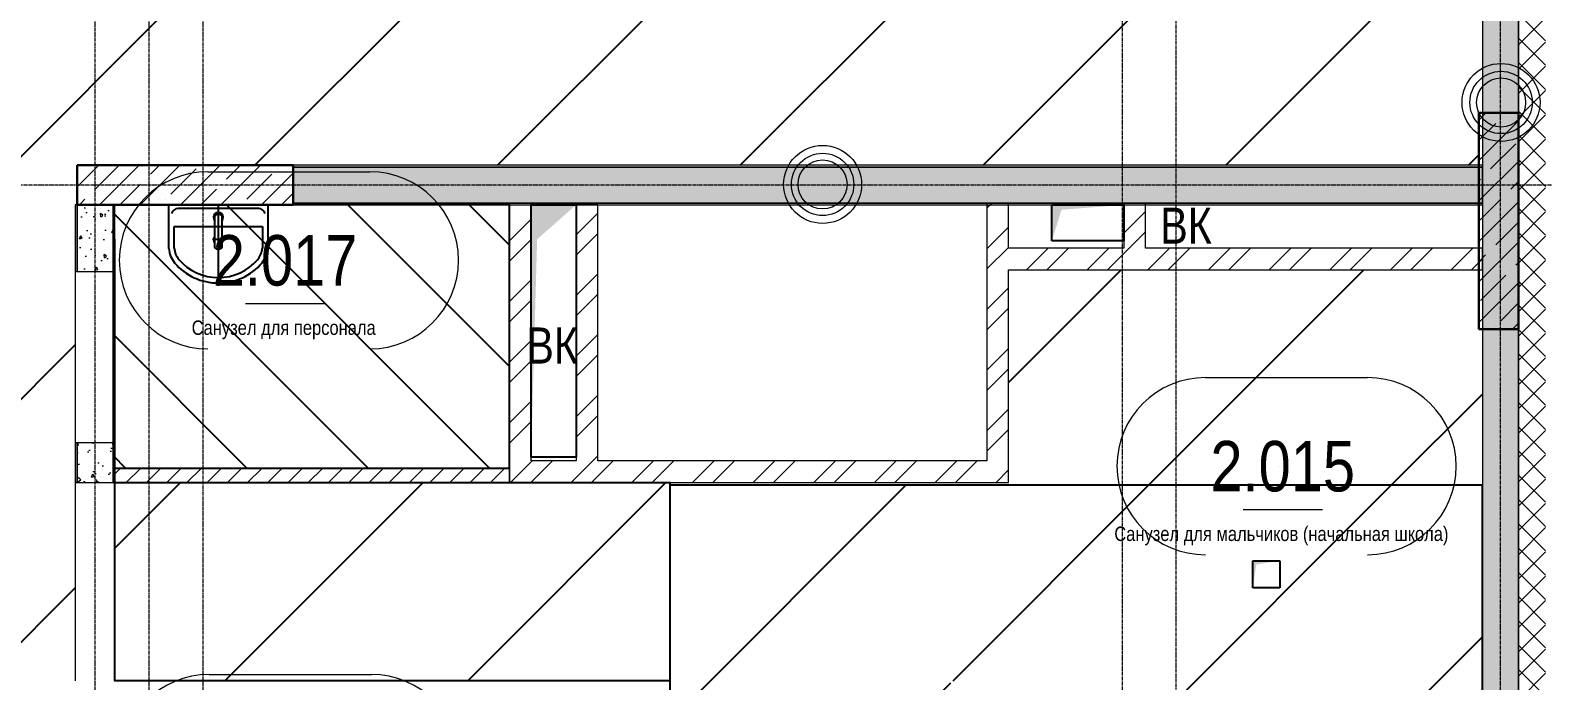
# Model space of a CAD drawing. Header units: millimetres. Extents: x 538266 to 1167394, y 114608 to 637157.
# Drawn here: x 841178 to 849573, y 180863 to 184472 of the extents above; entities that cross this region are included whole.
import ezdxf
from ezdxf.enums import TextEntityAlignment as Align

# ---------------------------------------------------------------- set-up
doc = ezdxf.new("R2010")
doc.units = ezdxf.units.MM
doc.linetypes.add('CENTER2', pattern=[28.575, 19.05, -3.175, 3.175, -3.175])
doc.linetypes.add('HIDDEN2', pattern=[4.7625, 3.175, -1.5875])
doc.layers.get('Defpoints').update_dxf_attribs({"color": 140})
for name, color, linetype, lineweight in [('АР_Area', 5, 'Continuous', 5), ('АР_Колонны', 70, 'Continuous', 30), ('АР_Стены ЖБ', 7, 'Continuous', 35), ('АР_Стены кирпич', 32, 'Continuous', 20), ('АР_Стены ПЕНОблок', 52, 'Continuous', 20), ('АР_Тонкая', 254, 'Continuous', 5), ('АР_Утеплитель', 31, 'Continuous', 0), ('АР_Штриховка', 8, 'Continuous', 0), ('ВК_Шахты', 5, 'Continuous', 9)]:
    doc.layers.add(name, color=color, linetype=linetype, lineweight=lineweight)
doc.layers.add('АР_Делит', color=120, linetype='Continuous', lineweight=0, plot=False)
doc.layers.add('РД_Проем', color=230, linetype='Continuous', lineweight=0, plot=False)
doc.layers.add('РД_Оси_100', color=7, linetype='Continuous', lineweight=0, true_color=0x525252)
doc.layers.add('РД_проем_инж перемыч_подсчет', color=50, linetype='Continuous', plot=False)
doc.layers.add('ФВ-5', color=7, linetype='Continuous')
doc.styles.add('style1', font='ARIALN.TTF')

# ---------------------------------------------------------------- blocks, each defined once
blk = doc.blocks.new('MOK-МаркаПом_овал_ареал')
for p, q in [((-5.36, 6.14), (5.89, 6.14)), ((-2.75, -3), (2.75, -3))]:
    blk.add_line(p, q)
for centre, radius, start, end in [((-5.36, 0), 6.14, 90, 270), ((5.89, 0), 6.14, 270, 90), ((-7.41, 0), 7.16, 0, 0.001)]:
    blk.add_arc(centre, radius, start, end)
at = {"color": 0, "style": 'style1'}
blk.add_attdef('АР-ПОМЕЩЕНИЕ:НОМЕР', text='', height=3, dxfattribs=at).set_placement((0.26, 0), align=Align.MIDDLE)
at = {"layer": 'Defpoints', "color": 2, "style": 'style1'}
blk.add_attdef('АР-ПОМЕЩЕНИЕ:НАИМЕНОВАНИЕ', text='', height=1, dxfattribs=at).set_placement((-0.09, -4.81), align=Align.MIDDLE)
blk = doc.blocks.new('2_этаж')
at = {"layer": 'АР_Штриховка', "linetype": 'Continuous', "lineweight": 0, "true_color": 0x000000}
h = blk.add_hatch(dxfattribs=at)
h.set_pattern_fill('AR-CONC', color=18, angle=-360, style=0)
h.set_pattern_definition([(50, (602274.53, 6e-11), (182.18467, -15.93909), [19.05, -209.55]), (355, (602274.53, 6e-11), (-35.24342, 191.05685), [15.24, -167.64058]), (100.45144, (602289.71, -1.33), (146.94125, 175.11775), [16.19001, -178.09024]), (46.1842, (602274.53, 50.8), (271.07904, -42.04233), [28.575, -314.325]), (96.63556, (602297.12, 47.3), (237.40413, 247.42612), [24.28502, -267.1356]), (351.18415, (602274.53, 50.8), (237.40413, 247.42612), [22.85997, -251.45973]), (21, (602299.93, 38.1), (151.61439, -102.2652), [19.05, -209.55]), (326, (602299.93, 38.1), (61.80203, 184.18797), [15.24, -167.64]), (71.451445, (602312.56, 29.58), (213.41642, 81.92277), [16.19001, -178.08994]), (37.5, (602274.53, 6e-11), (3.088603, 84.555039), [0, -165.608, 0, -170.18, 0, -168.275]), (7.5, (602274.53, 6e-11), (66.819663, 100.180575), [0, -97.028, 0, -161.798, 0, -64.135]), (327.5, (602217.89, 6e-11), (135.590595, -5.728744), [0, -63.5, 0, -198.12, 0, -262.89]), (317.5, (602192.49, 6e-11), (148.12918, 25.42649), [0, -82.55, 0, -131.572, 0, -186.69])])
h.paths.add_polyline_path([(693073.6, 190988.3), (692873.6, 191188.3), (692873.6, 156113.2), (693073.6, 156113.2)], flags=0)
h = blk.add_hatch(dxfattribs=at)
h.set_pattern_fill('ANSI37', color=18, scale=30, angle=-360, style=0)
h.set_pattern_definition([(45, (602274.53, 6e-11), (-67.35192, 67.35192), []), (135, (602274.53, 6e-11), (-67.35192, -67.35192), [])])
h.paths.add_polyline_path([(693223.6, 190838.3), (693073.6, 190988.3), (693073.6, 156113.2), (693223.6, 156113.2)], flags=0)
h = blk.add_hatch(dxfattribs=at)
h.set_pattern_fill('AR-CONC', color=18, angle=45, style=0)
h.set_pattern_definition([(95, (602274.53, 0), (140.09465, 117.55338), [19.05, -209.55]), (40, (602274.53, 0), (-160.01845, 110.17673), [15.24, -167.64058]), (145.45144, (602286.2, 9.8), (-19.9238, 227.7301), [16.19001, -178.09024]), (91.1842, (602238.6, 35.92), (221.41024, 161.95341), [28.575, -314.325]), (141.63556, (602257.06, 49.42), (-7.08662, 342.82676), [24.28502, -267.1356]), (36.18415, (602238.6, 35.92), (-7.0866, 342.82676), [22.85997, -251.45973]), (66, (602265.55, 44.9), (179.51998, 34.89515), [19.05, -209.55]), (11, (602265.55, 44.9), (-86.53993, 173.9412), [15.24, -167.64]), (116.451445, (602280.51, 47.81), (92.98005, 208.83634), [16.19001, -178.08994]), (82.5, (602274.53, 0), (-57.60547, 61.973414), [0, -165.608, 0, -170.18, 0, -168.275]), (52.5, (602274.53, 0), (-23.589727, 118.087), [0, -97.028, 0, -161.798, 0, -64.135]), (12.5, (602234.48, -40.05), (99.927863, 91.826196), [0, -63.5, 0, -198.12, 0, -262.89]), (2.5, (602216.52, -58.01), (86.763904, 122.72239), [0, -82.55, 0, -131.572, 0, -186.69])])
h.paths.add_polyline_path([(692873.6, 183513.2), (692873.6, 183713.2), (686273.6, 183713.2), (686273.6, 183513.2)], flags=0)
h = blk.add_hatch(dxfattribs=at)
h.set_pattern_fill('AR-CONC', color=18, angle=-315, style=0)
h.set_pattern_definition([(95, (602274.53, 0), (140.09465, 117.55338), [19.05, -209.55]), (40, (602274.53, 0), (-160.01845, 110.17673), [15.24, -167.64058]), (145.45144, (602286.2, 9.8), (-19.9238, 227.7301), [16.19001, -178.09024]), (91.1842, (602238.6, 35.92), (221.41024, 161.95341), [28.575, -314.325]), (141.63556, (602257.06, 49.42), (-7.08662, 342.82676), [24.28502, -267.1356]), (36.18415, (602238.6, 35.92), (-7.0866, 342.82676), [22.85997, -251.45973]), (66, (602265.55, 44.9), (179.51998, 34.89515), [19.05, -209.55]), (11, (602265.55, 44.9), (-86.53993, 173.9412), [15.24, -167.64]), (116.45144, (602280.51, 47.81), (92.98005, 208.83634), [16.19001, -178.08994]), (82.5, (602274.53, 0), (-57.60547, 61.973414), [0, -165.608, 0, -170.18, 0, -168.275]), (52.5, (602274.53, 0), (-23.589727, 118.087), [0, -97.028, 0, -161.798, 0, -64.135]), (12.5, (602234.48, -40.05), (99.927863, 91.826196), [0, -63.5, 0, -198.12, 0, -262.89]), (2.5, (602216.52, -58.01), (86.763904, 122.72239), [0, -82.55, 0, -131.572, 0, -186.69])])
h.paths.add_polyline_path([(685273.6, 183503.2), (685073.6, 183503.2), (685073.6, 183133.2), (685273.6, 183133.2)], flags=0)
h.paths.add_polyline_path([(685273.6, 182183.2), (685073.6, 182183.2), (685073.6, 181963.2), (685273.6, 181963.2)], flags=0)
h.paths.add_polyline_path([(685273.6, 180863.2), (685073.6, 180863.2), (685073.6, 180863.2), (685273.6, 180863.2)], flags=0)
h = blk.add_hatch(dxfattribs=at)
h.set_pattern_fill('ANSI32', color=18, scale=25, angle=-360, style=0)
h.set_pattern_definition([(45, (602274.53, 9e-11), (-168.3798, 168.3798), []), (45, (602386.78, 9e-11), (-168.3798, 168.3798), [])])
h.paths.add_polyline_path([(687593.6, 183513.2), (687473.6, 183513.2), (687473.6, 181963.2), (687593.6, 182083.2)], flags=0)
h = blk.add_hatch(dxfattribs=at)
h.set_pattern_fill('ANSI32', color=18, scale=25, angle=-360, style=0)
h.set_pattern_definition([(45, (602274.53, 3e-11), (-168.3798, 168.3798), []), (45, (602386.78, 3e-11), (-168.3798, 168.3798), [])])
h.paths.add_polyline_path([(687963.6, 183503.2), (687843.6, 183503.2), (687843.6, 182083.2), (687883.6, 182053.2), (687963.6, 182083.2)], flags=0)
h = blk.add_hatch(dxfattribs=at)
h.set_pattern_fill('ANSI32', color=18, scale=25, style=0)
h.set_pattern_definition([(45, (602274.53, 6e-11), (-168.3798, 168.3798), []), (45, (602386.78, 9e-11), (-168.3798, 168.3798), [])])
h.paths.add_polyline_path([(690123.6, 182083.2), (690203.6, 182053.2), (690243.6, 182083.2), (690243.6, 183143.2), (690213.6, 183223.2), (690123.6, 183263.2)], flags=0)
h.paths.add_polyline_path([(690123.6, 183263.2), (690213.6, 183223.2), (690243.6, 183263.2), (690243.6, 183513.2), (690123.6, 183513.2)], flags=0)
h = blk.add_hatch(dxfattribs=at)
h.set_pattern_fill('ANSI32', color=18, scale=25, style=0)
h.set_pattern_definition([(45, (602274.53, -3e-11), (-168.3798, 168.3798), []), (45, (602386.78, 0), (-168.3798, 168.3798), [])])
h.paths.add_polyline_path([(690883.7, 183263.2), (690963.7, 183233.2), (691003.7, 183263.2), (691003.7, 183513.3), (690883.7, 183513.3)], flags=0)
h = blk.add_hatch(dxfattribs=at)
h.set_pattern_fill('ANSI32', color=18, scale=25, angle=360, style=0)
h.set_pattern_definition([(45, (602274.53, 0), (-168.3798, 168.3798), []), (45, (602386.78, 0), (-168.3798, 168.3798), [])])
h.paths.add_polyline_path([(692873.6, 183143.2), (692873.6, 183263.2), (691003.7, 183263.2), (690963.7, 183233.2), (691003.7, 183143.2)], flags=0)
h.paths.add_polyline_path([(691003.7, 183143.2), (690963.7, 183233.2), (690883.7, 183263.2), (690243.6, 183263.2), (690213.6, 183223.2), (690243.6, 183143.2)], flags=0)
h = blk.add_hatch(dxfattribs=at)
h.set_pattern_fill('ANSI32', color=18, scale=25, style=0)
h.set_pattern_definition([(45, (602274.53, 4e-10), (-168.3798, 168.3798), []), (45, (602386.78, 4e-10), (-168.3798, 168.3798), [])])
h.paths.add_polyline_path([(687593.6, 182083.2), (687473.6, 181963.2), (687843.6, 181963.2), (687883.6, 182053.2), (687843.6, 182083.2)], flags=0)
h.paths.add_polyline_path([(687963.6, 182083.2), (687883.6, 182053.2), (687843.6, 181963.2), (690243.6, 181963.2), (690203.6, 182053.2), (690123.6, 182083.2)], flags=0)
h.paths.add_polyline_path([(690243.6, 182083.2), (690203.6, 182053.2), (690243.6, 181963.2)], flags=0)
at = {"layer": 'АР_Штриховка', "linetype": 'Continuous', "lineweight": 0, "ltscale": 0.5, "true_color": 0x000000}
h = blk.add_hatch(dxfattribs=at)
h.set_pattern_fill('ANSI31', color=18, scale=25, angle=360, style=0)
h.set_pattern_definition([(45, (602274.53, 0), (-56.1266, 56.1266), [])])
h.paths.add_polyline_path([(687473.6, 181963.2), (687473.6, 182043.2), (685273.6, 182043.2), (685273.6, 181963.2)], flags=0)
at = {"color": 18, "true_color": 0x000000}
for p, q in [((686132.8, 183503.2), (685582.8, 183503.2)), ((685582.8, 183261.5), (685582.8, 183503.2)), ((685582.8, 183503.2), (686132.8, 183503.2)), ((686132.8, 183503.2), (685582.8, 183503.2)), ((685582.8, 183261.5), (685582.8, 183503.2)), ((685582.8, 183503.2), (686132.8, 183503.2)), ((686132.8, 183503.2), (686132.8, 183261.5)), ((686132.8, 183503.2), (686132.8, 183261.5)), ((686082.4, 183483.2), (685633.1, 183483.2)), ((686082.4, 183483.2), (685633.1, 183483.2)), ((685612.8, 183263.1), (685612.8, 183383.2)), ((685612.8, 183383.2), (686102.8, 183383.2)), ((685612.8, 183263.1), (685612.8, 183383.2)), ((685612.8, 183383.2), (686102.8, 183383.2)), ((686102.8, 183383.2), (686102.8, 183263.1)), ((686102.8, 183383.2), (686102.8, 183263.1))]:
    blk.add_line(p, q, dxfattribs=at)
at = {"color": 18, "linetype": 'Continuous', "true_color": 0x000000}
for p, q in [((687593.6, 182103.2), (687593.6, 183503.2)), ((687593.6, 183503.2), (687843.6, 183503.2)), ((687593.6, 182103.2), (687593.6, 183503.2)), ((687593.6, 183503.2), (687843.6, 183503.2)), ((687843.6, 183503.2), (687843.6, 182103.2)), ((687843.6, 183503.2), (687843.6, 182103.2)), ((690483.7, 183303.2), (690483.7, 183503.2)), ((690483.7, 183503.2), (690883.7, 183503.2)), ((690483.7, 183303.2), (690483.7, 183503.2)), ((690483.7, 183503.2), (690883.7, 183503.2)), ((690883.7, 183503.2), (690883.7, 183303.2)), ((690883.7, 183503.2), (690883.7, 183303.2)), ((690883.7, 183303.2), (690483.7, 183303.2)), ((690883.7, 183303.2), (690483.7, 183303.2)), ((687843.6, 182103.2), (687593.6, 182103.2)), ((687843.6, 182103.2), (687593.6, 182103.2)), ((691598.6, 181379.1), (691598.6, 181529.1)), ((691598.6, 181529.1), (691748.6, 181529.1)), ((691598.6, 181379.1), (691598.6, 181529.1)), ((691598.6, 181529.1), (691748.6, 181529.1)), ((691748.6, 181529.1), (691748.6, 181379.1)), ((691748.6, 181529.1), (691748.6, 181379.1)), ((691748.6, 181379.1), (691598.6, 181379.1)), ((691748.6, 181379.1), (691598.6, 181379.1))]:
    blk.add_line(p, q, dxfattribs=at)
at = {"color": 18, "true_color": 0x000000}
for centre, radius, start, end in [((685636.1, 183443.7), 39.7, 94.35212, 163.11896), ((685636.1, 183443.7), 39.7, 94.35212, 163.11896), ((685857.8, 183433.2), 27, 317.79455, 222.20545), ((685857.8, 183433.2), 27, 317.79455, 222.20545), ((686079.4, 183443.7), 39.7, 16.88104, 85.64788), ((686079.4, 183443.7), 39.7, 16.88104, 85.64788), ((685735.7, 183276.5), 153.6, 185.62187, 218.26685), ((685735.7, 183276.5), 153.6, 185.62187, 218.26685), ((685735.7, 183276.5), 123.6, 185.62187, 218.26685), ((685735.7, 183276.5), 123.6, 185.62187, 218.26685), ((685857.8, 183310.2), 27, 137.79455, 222.20545), ((685857.8, 183310.2), 27, 137.79455, 222.20545), ((685857.8, 183310.2), 27, 317.79455, 42.20545), ((685857.8, 183310.2), 27, 317.79455, 42.20545), ((685979.9, 183276.5), 123.6, 321.73315, 354.37813), ((685979.9, 183276.5), 123.6, 321.73315, 354.37813), ((685979.9, 183276.5), 153.6, 321.73315, 354.37813), ((685979.9, 183276.5), 153.6, 321.73315, 354.37813), ((685857.8, 183389.4), 319.7, 220.59972, 319.40028), ((685857.8, 183389.4), 319.7, 220.59972, 319.40028), ((685857.8, 183389.4), 289.7, 220.72412, 319.27588), ((685857.8, 183389.4), 289.7, 220.72412, 319.27588)]:
    blk.add_arc(centre, radius, start, end, dxfattribs=at)
blk.add_open_spline([(685837.8, 183270.9), (685837.8, 183270.1), (685837.8, 183269.3), (685838.2, 183267.7), (685838.5, 183266.8), (685839.2, 183265.2), (685839.6, 183264.5), (685841, 183262.6), (685842, 183261.5), (685844.3, 183259.7), (685845.6, 183258.9), (685848.3, 183257.6), (685849.7, 183257.1), (685852.6, 183256.4), (685854, 183256.2), (685856.2, 183256), (685856.9, 183255.9), (685858.4, 183255.9), (685859.1, 183256), (685860.5, 183256.1), (685861.2, 183256.2), (685863.7, 183256.5), (685865.5, 183257), (685868.8, 183258.3), (685870.4, 183259.2), (685873.1, 183261.1), (685874.1, 183262.1), (685875.9, 183264.3), (685876.5, 183265.5), (685877.4, 183267.8), (685877.6, 183268.9), (685877.7, 183270.1), (685877.7, 183270.2), (685877.8, 183270.5), (685877.8, 183270.5), (685877.8, 183270.7), (685877.8, 183270.8), (685877.8, 183270.9), (685877.8, 183270.9), (685877.8, 183270.9), (685877.8, 183271), (685877.8, 183271), (685877.8, 183271), (685877.8, 183271.1), (685877.8, 183271.1), (685877.8, 183271.3), (685877.8, 183271.4), (685877.8, 183271.6), (685877.8, 183271.8), (685877.8, 183272.3), (685877.8, 183272.7), (685877.8, 183273.7), (685877.8, 183274.4), (685877.8, 183276.6), (685877.8, 183278), (685877.8, 183282.4), (685877.8, 183285.4), (685877.8, 183294.5), (685877.8, 183300.9), (685877.8, 183320.6), (685877.8, 183334.7), (685877.8, 183353), (685877.8, 183356.2), (685877.8, 183365.9), (685877.8, 183372.6), (685877.8, 183393.1), (685877.8, 183407.4), (685877.8, 183425.5), (685877.8, 183428.5), (685877.8, 183431.8), (685877.8, 183432), (685877.8, 183432.3), (685877.8, 183432.5), (685877.8, 183432.7), (685877.8, 183432.8), (685877.8, 183433), (685877.8, 183433.1), (685877.8, 183433.1), (685877.8, 183433.2), (685877.8, 183433.2), (685877.8, 183433.2), (685877.8, 183433.3), (685877.8, 183433.3), (685877.8, 183433.3), (685877.8, 183433.3), (685877.8, 183433.3), (685877.8, 183433.3), (685877.8, 183433.4), (685877.8, 183433.4), (685877.8, 183433.5), (685877.8, 183433.6), (685877.8, 183433.8), (685877.8, 183433.9), (685877.7, 183434.3), (685877.7, 183434.6), (685877.6, 183435.5), (685877.6, 183436), (685877.3, 183437.7), (685877, 183438.9), (685876.2, 183441.2), (685875.6, 183442.3), (685874.3, 183444.5), (685873.6, 183445.5), (685871.9, 183447.5), (685871, 183448.3), (685868.9, 183449.9), (685867.9, 183450.6), (685865.6, 183451.7), (685864.5, 183452.1), (685862.2, 183452.8), (685861, 183453), (685859.3, 183453.2), (685858.7, 183453.2), (685857.7, 183453.3), (685857.3, 183453.2), (685856.6, 183453.2), (685856.2, 183453.2), (685855.1, 183453.1), (685854.3, 183453), (685852.1, 183452.5), (685850.6, 183452), (685847.7, 183450.6), (685846.3, 183449.7), (685843.8, 183447.7), (685842.7, 183446.5), (685840.7, 183443.9), (685839.9, 183442.5), (685838.7, 183439.6), (685838.3, 183438.1), (685838, 183436.4), (685838, 183436.1), (685837.9, 183435.4), (685837.8, 183434.9), (685837.8, 183434.4), (685837.8, 183434.3), (685837.8, 183433.9), (685837.8, 183433.7), (685837.8, 183433.4), (685837.8, 183433.3), (685837.8, 183433.3), (685837.8, 183433.3), (685837.8, 183433.2), (685837.8, 183433.2), (685837.8, 183433.2), (685837.8, 183433.2), (685837.8, 183433.1), (685837.8, 183433.1), (685837.8, 183432.9), (685837.8, 183432.9), (685837.8, 183432.6), (685837.8, 183432.4), (685837.8, 183431.9), (685837.8, 183431.6), (685837.8, 183430.6), (685837.8, 183429.9), (685837.8, 183427.9), (685837.8, 183426.5), (685837.8, 183422.5), (685837.8, 183419.9), (685837.8, 183412), (685837.8, 183406.8), (685837.8, 183391.6), (685837.8, 183381.8), (685837.8, 183353.3), (685837.8, 183335.7), (685837.8, 183301.7), (685837.8, 183285.5), (685837.8, 183270.9)], degree=3, knots=[0, 0, 0, 0, 0.153365, 0.153365, 0.30673, 0.30673, 0.460095, 0.460095, 0.703256, 0.703256, 0.946417, 0.946417, 1.189578, 1.189578, 1.432739, 1.432739, 1.565545, 1.565545, 1.691125, 1.691125, 1.816705, 1.816705, 2.111192, 2.111192, 2.405679, 2.405679, 2.645118, 2.645118, 2.884557, 2.884557, 3.077844, 3.077844, 3.107789, 3.107789, 3.118001, 3.118001, 3.138423, 3.138423, 3.141442, 3.141442, 3.141976, 3.141976, 3.142511, 3.142511, 3.143579, 3.143579, 3.145716, 3.145716, 3.14999, 3.14999, 3.158538, 3.158538, 3.175635, 3.175635, 3.209827, 3.209827, 3.278213, 3.278213, 3.414983, 3.414983, 3.688524, 3.688524, 3.745517, 3.745517, 3.859502, 3.859502, 4.087472, 4.087472, 4.133346, 4.133346, 4.136438, 4.136438, 4.138418, 4.138418, 4.140015, 4.140015, 4.140937, 4.140937, 4.141313, 4.141313, 4.141684, 4.141684, 4.142394, 4.142394, 4.143815, 4.143815, 4.146658, 4.146658, 4.152342, 4.152342, 4.163711, 4.163711, 4.186448, 4.186448, 4.231923, 4.231923, 4.322872, 4.322872, 4.504772, 4.504772, 4.686671, 4.686671, 4.86857, 4.86857, 5.05047, 5.05047, 5.232369, 5.232369, 5.414268, 5.414268, 5.596168, 5.596168, 5.695139, 5.695139, 5.756437, 5.756437, 5.817734, 5.817734, 5.940329, 5.940329, 6.172478, 6.172478, 6.404627, 6.404627, 6.636776, 6.636776, 6.868925, 6.868925, 7.101074, 7.101074, 7.139346, 7.139346, 7.215891, 7.215891, 7.233819, 7.233819, 7.269676, 7.269676, 7.283061, 7.283061, 7.283218, 7.283218, 7.283375, 7.283375, 7.28369, 7.28369, 7.28432, 7.28432, 7.285579, 7.285579, 7.288098, 7.288098, 7.293136, 7.293136, 7.303211, 7.303211, 7.323361, 7.323361, 7.363661, 7.363661, 7.444261, 7.444261, 7.605462, 7.605462, 7.927863, 7.927863, 8.283185, 8.283185, 8.283185, 8.283185], dxfattribs=at)
blk.add_open_spline([(685837.8, 183270.9), (685837.8, 183270.1), (685837.8, 183269.3), (685838.2, 183267.7), (685838.5, 183266.8), (685839.2, 183265.2), (685839.6, 183264.5), (685841, 183262.6), (685842, 183261.5), (685844.3, 183259.7), (685845.6, 183258.9), (685848.3, 183257.6), (685849.7, 183257.1), (685852.6, 183256.4), (685854, 183256.2), (685856.2, 183256), (685856.9, 183255.9), (685858.4, 183255.9), (685859.1, 183256), (685860.5, 183256.1), (685861.2, 183256.2), (685863.7, 183256.5), (685865.5, 183257), (685868.8, 183258.3), (685870.4, 183259.2), (685873.1, 183261.1), (685874.1, 183262.1), (685875.9, 183264.3), (685876.5, 183265.5), (685877.4, 183267.8), (685877.6, 183268.9), (685877.7, 183270.1), (685877.7, 183270.2), (685877.8, 183270.5), (685877.8, 183270.5), (685877.8, 183270.7), (685877.8, 183270.8), (685877.8, 183270.9), (685877.8, 183270.9), (685877.8, 183270.9), (685877.8, 183271), (685877.8, 183271), (685877.8, 183271), (685877.8, 183271.1), (685877.8, 183271.1), (685877.8, 183271.3), (685877.8, 183271.4), (685877.8, 183271.6), (685877.8, 183271.8), (685877.8, 183272.3), (685877.8, 183272.7), (685877.8, 183273.7), (685877.8, 183274.4), (685877.8, 183276.6), (685877.8, 183278), (685877.8, 183282.4), (685877.8, 183285.4), (685877.8, 183294.5), (685877.8, 183300.9), (685877.8, 183320.6), (685877.8, 183334.7), (685877.8, 183353), (685877.8, 183356.2), (685877.8, 183365.9), (685877.8, 183372.6), (685877.8, 183393.1), (685877.8, 183407.4), (685877.8, 183425.5), (685877.8, 183428.5), (685877.8, 183431.8), (685877.8, 183432), (685877.8, 183432.3), (685877.8, 183432.5), (685877.8, 183432.7), (685877.8, 183432.8), (685877.8, 183433), (685877.8, 183433.1), (685877.8, 183433.1), (685877.8, 183433.2), (685877.8, 183433.2), (685877.8, 183433.2), (685877.8, 183433.3), (685877.8, 183433.3), (685877.8, 183433.3), (685877.8, 183433.3), (685877.8, 183433.3), (685877.8, 183433.3), (685877.8, 183433.4), (685877.8, 183433.4), (685877.8, 183433.5), (685877.8, 183433.6), (685877.8, 183433.8), (685877.8, 183433.9), (685877.7, 183434.3), (685877.7, 183434.6), (685877.6, 183435.5), (685877.6, 183436), (685877.3, 183437.7), (685877, 183438.9), (685876.2, 183441.2), (685875.6, 183442.3), (685874.3, 183444.5), (685873.6, 183445.5), (685871.9, 183447.5), (685871, 183448.3), (685868.9, 183449.9), (685867.9, 183450.6), (685865.6, 183451.7), (685864.5, 183452.1), (685862.2, 183452.8), (685861, 183453), (685859.3, 183453.2), (685858.7, 183453.2), (685857.7, 183453.3), (685857.3, 183453.2), (685856.6, 183453.2), (685856.2, 183453.2), (685855.1, 183453.1), (685854.3, 183453), (685852.1, 183452.5), (685850.6, 183452), (685847.7, 183450.6), (685846.3, 183449.7), (685843.8, 183447.7), (685842.7, 183446.5), (685840.7, 183443.9), (685839.9, 183442.5), (685838.7, 183439.6), (685838.3, 183438.1), (685838, 183436.4), (685838, 183436.1), (685837.9, 183435.4), (685837.8, 183434.9), (685837.8, 183434.4), (685837.8, 183434.3), (685837.8, 183433.9), (685837.8, 183433.7), (685837.8, 183433.4), (685837.8, 183433.3), (685837.8, 183433.3), (685837.8, 183433.3), (685837.8, 183433.2), (685837.8, 183433.2), (685837.8, 183433.2), (685837.8, 183433.2), (685837.8, 183433.1), (685837.8, 183433.1), (685837.8, 183432.9), (685837.8, 183432.9), (685837.8, 183432.6), (685837.8, 183432.4), (685837.8, 183431.9), (685837.8, 183431.6), (685837.8, 183430.6), (685837.8, 183429.9), (685837.8, 183427.9), (685837.8, 183426.5), (685837.8, 183422.5), (685837.8, 183419.9), (685837.8, 183412), (685837.8, 183406.8), (685837.8, 183391.6), (685837.8, 183381.8), (685837.8, 183353.3), (685837.8, 183335.7), (685837.8, 183301.7), (685837.8, 183285.5), (685837.8, 183270.9)], degree=3, knots=[0, 0, 0, 0, 0.153365, 0.153365, 0.30673, 0.30673, 0.460095, 0.460095, 0.703256, 0.703256, 0.946417, 0.946417, 1.189578, 1.189578, 1.432739, 1.432739, 1.565545, 1.565545, 1.691125, 1.691125, 1.816705, 1.816705, 2.111192, 2.111192, 2.405679, 2.405679, 2.645118, 2.645118, 2.884557, 2.884557, 3.077844, 3.077844, 3.107789, 3.107789, 3.118001, 3.118001, 3.138423, 3.138423, 3.141442, 3.141442, 3.141976, 3.141976, 3.142511, 3.142511, 3.143579, 3.143579, 3.145716, 3.145716, 3.14999, 3.14999, 3.158538, 3.158538, 3.175635, 3.175635, 3.209827, 3.209827, 3.278213, 3.278213, 3.414983, 3.414983, 3.688524, 3.688524, 3.745517, 3.745517, 3.859502, 3.859502, 4.087472, 4.087472, 4.133346, 4.133346, 4.136438, 4.136438, 4.138418, 4.138418, 4.140015, 4.140015, 4.140937, 4.140937, 4.141313, 4.141313, 4.141684, 4.141684, 4.142394, 4.142394, 4.143815, 4.143815, 4.146658, 4.146658, 4.152342, 4.152342, 4.163711, 4.163711, 4.186448, 4.186448, 4.231923, 4.231923, 4.322872, 4.322872, 4.504772, 4.504772, 4.686671, 4.686671, 4.86857, 4.86857, 5.05047, 5.05047, 5.232369, 5.232369, 5.414268, 5.414268, 5.596168, 5.596168, 5.695139, 5.695139, 5.756437, 5.756437, 5.817734, 5.817734, 5.940329, 5.940329, 6.172478, 6.172478, 6.404627, 6.404627, 6.636776, 6.636776, 6.868925, 6.868925, 7.101074, 7.101074, 7.139346, 7.139346, 7.215891, 7.215891, 7.233819, 7.233819, 7.269676, 7.269676, 7.283061, 7.283061, 7.283218, 7.283218, 7.283375, 7.283375, 7.28369, 7.28369, 7.28432, 7.28432, 7.285579, 7.285579, 7.288098, 7.288098, 7.293136, 7.293136, 7.303211, 7.303211, 7.323361, 7.323361, 7.363661, 7.363661, 7.444261, 7.444261, 7.605462, 7.605462, 7.927863, 7.927863, 8.283185, 8.283185, 8.283185, 8.283185], dxfattribs=at)
at = {"color": 18, "linetype": 'Continuous', "true_color": 0x000000}
for points in [[(687593.6, 182103.2), (687593.6, 183503.2), (687627.2, 183312), (687843.6, 183503.2)], [(687593.6, 182103.2), (687593.6, 183503.2), (687627.2, 183312), (687843.6, 183503.2)], [(690483.7, 183303.2), (690483.7, 183503.2), (690537.6, 183475.9), (690883.7, 183503.2)], [(690483.7, 183303.2), (690483.7, 183503.2), (690537.6, 183475.9), (690883.7, 183503.2)], [(691598.6, 181379.1), (691598.6, 181529.1), (691618.8, 181508.6), (691748.6, 181529.1)], [(691598.6, 181379.1), (691598.6, 181529.1), (691618.8, 181508.6), (691748.6, 181529.1)]]:
    blk.add_solid(points, dxfattribs=at)
at = {"layer": 'Defpoints', "color": 18, "true_color": 0x000000}
for p, q in [((685857.8, 183503.2), (685857.8, 183053.2)), ((685857.8, 183503.2), (685857.8, 183053.2)), ((685890.2, 183310.2), (685825.4, 183310.2)), ((685890.2, 183310.2), (685825.4, 183310.2))]:
    blk.add_line(p, q, dxfattribs=at)
at = {"layer": 'АР_Делит', "color": 18, "true_color": 0x000000}
for centre, radius in [((692977, 184071.3), 216.3), ((692977, 184071.3), 173), ((692977, 184071.3), 136.2), ((689211.6, 183616.6), 216.3), ((689211.6, 183616.6), 173), ((689211.6, 183616.6), 136.2)]:
    blk.add_circle(centre, radius, dxfattribs=at)
at = {"layer": 'АР_Колонны', "color": 18, "linetype": 'HIDDEN2', "lineweight": 25, "true_color": 0x000000}
for p, q in [((692853.6, 184013.2), (693073.6, 184013.2)), ((692853.6, 182813.2), (692853.6, 184013.2)), ((693073.6, 184013.2), (693073.6, 182813.2)), ((685073.6, 183723.2), (686273.6, 183723.2)), ((685073.6, 183503.2), (685073.6, 183723.2)), ((686273.6, 183723.2), (686273.6, 183503.2)), ((686273.6, 183503.2), (685073.6, 183503.2)), ((693073.6, 182813.2), (692853.6, 182813.2))]:
    blk.add_line(p, q, dxfattribs=at)
at = {"layer": 'АР_Колонны', "color": 18, "linetype": 'Continuous', "lineweight": 15, "true_color": 0x000000}
for p, q in [((692853.6, 184013.2), (692853.6, 182813.2)), ((693073.6, 184013.2), (692853.6, 184013.2)), ((693073.6, 184013.2), (692853.6, 184013.2)), ((692853.6, 184013.2), (692853.6, 182813.2)), ((693073.6, 182813.2), (693073.6, 184013.2)), ((693073.6, 182813.2), (693073.6, 184013.2)), ((685073.6, 183723.2), (685073.6, 183503.2)), ((686273.6, 183723.2), (685073.6, 183723.2)), ((686273.6, 183723.2), (685073.6, 183723.2)), ((685073.6, 183723.2), (685073.6, 183503.2)), ((686273.6, 183503.2), (686273.6, 183723.2)), ((686273.6, 183503.2), (686273.6, 183723.2)), ((685073.6, 183503.2), (686273.6, 183503.2)), ((685073.6, 183503.2), (686273.6, 183503.2)), ((692853.6, 182813.2), (693073.6, 182813.2)), ((692853.6, 182813.2), (693073.6, 182813.2))]:
    blk.add_line(p, q, dxfattribs=at)
at = {"layer": 'АР_Стены ЖБ', "color": 18, "linetype": 'Continuous', "lineweight": 30, "true_color": 0x000000}
for p, q in [((693073.6, 184013.2), (692853.6, 184013.2)), ((692853.6, 184013.2), (692853.6, 182813.2)), ((693073.6, 182813.2), (693073.6, 184013.2)), ((686273.6, 183723.2), (685073.6, 183723.2)), ((685073.6, 183723.2), (685073.6, 183503.2)), ((686273.6, 183503.2), (686273.6, 183723.2)), ((685073.6, 183503.2), (686273.6, 183503.2)), ((692853.6, 182813.2), (693073.6, 182813.2))]:
    blk.add_line(p, q, dxfattribs=at)
at = {"layer": 'АР_Стены кирпич', "color": 18, "linetype": 'Continuous', "lineweight": 20, "true_color": 0x000000}
for p, q in [((687593.6, 183513.2), (687473.6, 183513.2)), ((687473.6, 183513.2), (687473.6, 181963.2)), ((687593.6, 182083.2), (687593.6, 183513.2)), ((687963.6, 183503.2), (687843.6, 183503.2)), ((687843.6, 183503.2), (687843.6, 182083.2)), ((687963.6, 182083.2), (687963.6, 183503.2)), ((690243.6, 183513.2), (690123.6, 183513.2)), ((690123.6, 183513.2), (690123.6, 183263.2)), ((690243.6, 183263.2), (690243.6, 183513.2)), ((691003.7, 183513.3), (690883.7, 183513.3)), ((690883.7, 183513.3), (690883.7, 183263.2)), ((691003.7, 183263.2), (691003.7, 183513.3)), ((690123.6, 183263.2), (690123.6, 182083.2)), ((690883.7, 183263.2), (690243.6, 183263.2)), ((692873.6, 183263.2), (691003.7, 183263.2)), ((692873.6, 183143.2), (692873.6, 183263.2)), ((690243.6, 183143.2), (691003.7, 183143.2)), ((690243.6, 182083.2), (690243.6, 183143.2)), ((691003.7, 183143.2), (692873.6, 183143.2)), ((687843.6, 182083.2), (687593.6, 182083.2)), ((690123.6, 182083.2), (687963.6, 182083.2)), ((690243.6, 181963.2), (690243.6, 182083.2)), ((690243.6, 182083.2), (690243.6, 182083.2)), ((687473.6, 181963.2), (687843.6, 181963.2)), ((687843.6, 181963.2), (690243.6, 181963.2)), ((690243.6, 181963.2), (690243.6, 181963.2))]:
    blk.add_line(p, q, dxfattribs=at)
at = {"layer": 'АР_Стены ПЕНОблок', "color": 18, "linetype": 'Continuous', "lineweight": 20, "true_color": 0x000000}
for p, q in [((692873.6, 191188.3), (692873.6, 156113.2)), ((693073.6, 156113.2), (693073.6, 190988.3)), ((692873.6, 183713.2), (686273.6, 183713.2)), ((686273.6, 183713.2), (686273.6, 183513.2)), ((692873.6, 183513.2), (692873.6, 183713.2)), ((685273.6, 183503.2), (685073.6, 183503.2)), ((685073.6, 183503.2), (685073.6, 183133.2)), ((685273.6, 183133.2), (685273.6, 183503.2)), ((686273.6, 183513.2), (692873.6, 183513.2)), ((685073.6, 183133.2), (685273.6, 183133.2)), ((685273.6, 182183.2), (685073.6, 182183.2)), ((685073.6, 182183.2), (685073.6, 181963.2)), ((685273.6, 181963.2), (685273.6, 182183.2)), ((687473.6, 182043.2), (685273.6, 182043.2)), ((685273.6, 182043.2), (685273.6, 181963.2)), ((687473.6, 181963.2), (687473.6, 182043.2)), ((685073.6, 181963.2), (685273.6, 181963.2)), ((685273.6, 181963.2), (687473.6, 181963.2))]:
    blk.add_line(p, q, dxfattribs=at)
at = {"layer": 'АР_Тонкая', "color": 18, "linetype": 'Continuous', "lineweight": 0, "true_color": 0x000000}
for p, q in [((692873.6, 183723.2), (686273.6, 183723.2)), ((686273.6, 183723.2), (686273.6, 183713.2)), ((686273.6, 183713.2), (692873.6, 183713.2)), ((692873.6, 183713.2), (692873.6, 183723.2)), ((685073.6, 183503.2), (685063.6, 183503.2)), ((685063.6, 183503.2), (685063.6, 183133.2)), ((685073.6, 183133.2), (685073.6, 183503.2)), ((685283.6, 183503.2), (685273.6, 183503.2)), ((685273.6, 183503.2), (685273.6, 183133.2)), ((685283.6, 183133.2), (685283.6, 183503.2)), ((692873.6, 183513.2), (686273.6, 183513.2)), ((686273.6, 183513.2), (686273.6, 183503.2)), ((686273.6, 183503.2), (692873.6, 183503.2)), ((692873.6, 183503.2), (692873.6, 183513.2)), ((685063.6, 183133.2), (685073.6, 183133.2)), ((685273.6, 183133.2), (685283.6, 183133.2)), ((685073.6, 182183.2), (685063.6, 182183.2)), ((685063.6, 182183.2), (685063.6, 181963.2)), ((685073.6, 181963.2), (685073.6, 182183.2)), ((685283.6, 182183.2), (685273.6, 182183.2)), ((685273.6, 182183.2), (685273.6, 181963.2)), ((685283.6, 181963.2), (685283.6, 182183.2)), ((685063.6, 181963.2), (685073.6, 181963.2)), ((685273.6, 181963.2), (685283.6, 181963.2))]:
    blk.add_line(p, q, dxfattribs=at)
at = {"layer": 'АР_Утеплитель', "color": 18, "linetype": 'Continuous', "lineweight": 0, "true_color": 0x000000}
blk.add_line((693073.6, 190988.3), (693073.6, 156113.2), dxfattribs=at)
at = {"layer": 'АР_Штриховка', "color": 18, "linetype": 'Continuous', "lineweight": 5, "true_color": 0x000000}
for p, q in [((692853.6, 183973.7), (692893.1, 184013.2)), ((693003.2, 184011.1), (693005.4, 184013.2)), ((692853.6, 183749.2), (693073.6, 183969.2)), ((692853.6, 183861.5), (692947.1, 183954.9)), ((692975.1, 183983), (692975.1, 183983)), ((692919, 183702.4), (693059.3, 183842.7)), ((685073.6, 183602.4), (685194.4, 183723.2)), ((685073.6, 183714.7), (685082.2, 183723.2)), ((685173.5, 183590.1), (685306.7, 183723.2)), ((685198.9, 183503.2), (685418.9, 183723.2)), ((685423.4, 183503.2), (685643.4, 183723.2)), ((685482.2, 183674.3), (685531.2, 183723.2)), ((685594.5, 183562), (685734.8, 183702.4)), ((685647.9, 183503.2), (685867.9, 183723.2)), ((685872.4, 183503.2), (686092.4, 183723.2)), ((685903.2, 183646.2), (685980.2, 183723.2)), ((686015.4, 183534), (686155.7, 183674.3)), ((686096.9, 183503.2), (686273.6, 183679.9)), ((686183.8, 183702.4), (686183.8, 183702.4)), ((692853.6, 183524.7), (693073.6, 183744.7)), ((692890.9, 183674.3), (692890.9, 183674.3)), ((685311.2, 183503.2), (685426.1, 183618.2)), ((685454.2, 183646.2), (685454.2, 183646.2)), ((685760.2, 183503.2), (685847, 183590.1)), ((685875.1, 183618.2), (685875.1, 183618.2)), ((692853.6, 183636.9), (692862.9, 183646.2)), ((693031.2, 183590.1), (693073.6, 183632.4)), ((685086.7, 183503.2), (685117.4, 183534)), ((685145.5, 183562), (685145.5, 183562)), ((685535.7, 183503.2), (685538.3, 183505.9)), ((685566.4, 183534), (685566.4, 183534)), ((685987.4, 183505.9), (685987.4, 183505.9)), ((686209.2, 183503.2), (686268, 183562)), ((692853.6, 183412.4), (692975.1, 183534)), ((692853.6, 183300.2), (693073.6, 183520.2)), ((693003.2, 183562), (693003.2, 183562)), ((692947.1, 183281.4), (693073.6, 183407.9)), ((692853.6, 183075.7), (693073.6, 183295.7)), ((692919, 183253.4), (692919, 183253.4)), ((692853.6, 183187.9), (692890.9, 183225.3)), ((693059.3, 183169.2), (693073.6, 183183.4)), ((692862.9, 182972.7), (693003.2, 183113)), ((693031.2, 183141.1), (693031.2, 183141.1)), ((692853.6, 182851.2), (693073.6, 183071.2)), ((692975.1, 182860.5), (693073.6, 182958.9)), ((692947.1, 182832.4), (692947.1, 182832.4)), ((693040.2, 182813.2), (693073.6, 182846.7))]:
    blk.add_line(p, q, dxfattribs=at)
at = {"layer": 'РД_Проем', "color": 18, "linetype": 'Continuous', "lineweight": 15, "true_color": 0x000000}
for p, q in [((685063.6, 183133.2), (685063.6, 182183.2)), ((685283.6, 183133.2), (685283.6, 182183.2)), ((685063.6, 181963.2), (685063.6, 180863.2)), ((685283.6, 181963.2), (685283.6, 180863.2))]:
    blk.add_line(p, q, dxfattribs=at)
at = {"layer": 'РД_проем_инж перемыч_подсчет', "color": 18, "linetype": 'Continuous', "lineweight": 15, "true_color": 0x000000}
for p, q in [((685063.6, 183313.2), (685063.6, 180863.2)), ((685283.6, 183313.2), (685283.6, 180863.2))]:
    blk.add_line(p, q, dxfattribs=at)
at = {"layer": 'АР_Area', "color": 18, "linetype": 'Continuous', "lineweight": 15, "true_color": 0x000000}
ref = blk.add_blockref('MOK-МаркаПом_овал_ареал', (686228.3, 183195.6), dxfattribs=dict(at, xscale=80, yscale=80, zscale=80))
ref.add_attrib('АР-ПОМЕЩЕНИЕ:НОМЕР', '2.017', dxfattribs={"layer": '0', "color": 0, "height": 280, "style": 'style1'}).set_placement((686228.3, 183195.6), align=Align.MIDDLE)
ref.add_attrib('АР-ПОМЕЩЕНИЕ:НАИМЕНОВАНИЕ', 'Санузел для персонала', dxfattribs={"layer": 'Defpoints', "color": 2, "height": 80, "style": 'style1'}).set_placement((686220.7, 182810.4), align=Align.MIDDLE)
ref = blk.add_blockref('MOK-МаркаПом_овал_ареал', (691765.3, 182053.6), dxfattribs=dict(at, xscale=80, yscale=80, zscale=80))
ref.add_attrib('АР-ПОМЕЩЕНИЕ:НОМЕР', '2.015', dxfattribs={"layer": '0', "color": 0, "height": 280, "style": 'style1'}).set_placement((691765.3, 182053.6), align=Align.MIDDLE)
ref.add_attrib('АР-ПОМЕЩЕНИЕ:НАИМЕНОВАНИЕ', 'Санузел для мальчиков (начальная школа)', dxfattribs={"layer": 'Defpoints', "color": 2, "height": 80, "style": 'style1'}).set_placement((691757.7, 181668.5), align=Align.MIDDLE)
ref = blk.add_blockref('MOK-МаркаПом_овал_ареал', (686236.3, 180406.5), dxfattribs=dict(at, xscale=80, yscale=80, zscale=80))
ref.add_attrib('АР-ПОМЕЩЕНИЕ:НОМЕР', '2.016', dxfattribs={"layer": '0', "color": 0, "height": 280, "style": 'style1'}).set_placement((686236.3, 180406.5), align=Align.MIDDLE)
ref.add_attrib('АР-ПОМЕЩЕНИЕ:НАИМЕНОВАНИЕ', 'санузел для МГН (начальная школа)', dxfattribs={"layer": 'Defpoints', "color": 2, "height": 80, "style": 'style1'}).set_placement((686228.8, 180021.3), align=Align.MIDDLE)
at = {"layer": 'Defpoints', "color": 18, "true_color": 0x000000, "style": 'style1'}
for p in [(677970.6, 219836.4), (678101.2, 211681.4)]:
    blk.add_attdef('АР-ПОМЕЩЕНИЕ:НАИМЕНОВАНИЕ', text='', height=100, dxfattribs=at).set_placement(p, align=Align.MIDDLE)
at = {"layer": 'ВК_Шахты', "color": 18, "true_color": 0x000000, "style": 'style1'}
for p in [(691085.5, 183288), (687567.4, 182623)]:
    blk.add_text('ВК', height=200, dxfattribs=at).set_placement(p)
blk = doc.blocks.new('СОШ_2200_АР_ОСИ_М100_28.05.24')
at = {"layer": 'РД_Оси_100', "color": 251, "linetype": 'CENTER2', "true_color": 0x636466}
for p, q in [((20100, -6155), (20100, 139938.679)), ((29555, 61200), (-5954.958, 61200))]:
    blk.add_line(p, q, dxfattribs=at)
for points in [[(12000.12, -6155), (12300, -5755), (12300, 139538.679), (12000, 139938.679)], [(12600, -6155), (12600, 139938.679)], [(13200, -6155), (12900, -5755), (12900, 139538.679), (13220.167, 139939.357)], [(17850, 139938.679), (18000, 139538.679), (18000, -6194.092)], [(18300, -6196.31), (18300, 139538.679), (18450, 139938.679)]]:
    blk.add_lwpolyline(points, dxfattribs=at)

msp = doc.modelspace()

# ---------------------------------------------------------------- hatches: boundary and pattern name
at = {"layer": 'ФВ-5'}
h = msp.add_hatch(dxfattribs=at)
h.set_pattern_fill('ANSI31', color=3, scale=300)
h.paths.add_polyline_path([(841427.8, 183313.2), (841427.8, 183503.2), (841437.8, 183723.2), (842637.8, 183723.2), (842637.8, 183723.2), (845387.7, 183723.2, -0.582884), (845764.2, 183723.2), (849217.8, 183723.2), (849217.8, 183893.6, -0.245742), (849124.9, 184071.3, -0.27475), (849237.8, 184261.4), (849237.8, 187413.2), (849217.8, 187413.2), (849217.8, 188313.2), (849225.2, 189372.6, -0.256612), (849124.9, 189555.2, -0.27475), (849237.8, 189745.2), (849237.8, 189788.2), (845957.8, 189788.2), (845957.8, 190688.2), (845957.8, 190938.2), (843957.8, 190938.2), (843957.8, 190688.2), (843182.8, 190688.2), (843182.8, 187833.2), (843457.8, 187356.9), (843436.2, 187344.4), (843435.9, 187344.9, -0.120105), (843182.8, 187283.2), (843182.8, 187113.2), (843457.8, 186636.9), (843436.2, 186624.4), (843435.9, 186624.9, -0.120105), (843182.8, 186563.2), (843182.8, 186538.2), (843182.8, 186188.2), (842262.8, 186188.2), (838817.8, 186188.2), (838817.8, 185768.2), (837147.8, 185768.2), (837147.8, 185313.2), (837147.8, 183863.2, -1), (837747.8, 183863.2, -1), (837147.8, 183863.2), (837147.8, 182559.6, -0.270169), (837257.6, 182371.3, -0.270169), (837147.8, 182183.1), (837147.8, 182013.2), (837147.8, 181113.2), (837147.8, 177613.2), (837147.8, 176413.2), (837147.8, 176343.4, -0.270169), (837257.6, 176155.2, -0.270169), (837147.8, 175966.9), (837147.8, 174372.6, -0.877544), (837737.7, 174295.3, -0.877544), (837147.8, 174218), (837147.8, 173359.6, -0.270169), (837257.6, 173171.3, -0.270169), (837147.8, 172983.1), (837147.8, 172713.2), (837147.8, 171813.2), (837147.8, 168313.2), (837147.8, 167113.2), (837147.8, 167043.4, -0.270169), (837257.6, 166855.2, -0.270169), (837147.8, 166666.9), (837155.3, 164966.3, -1), (837755.3, 164966.3, -1), (837155.3, 164966.3), (837148.9, 164059, -0.268686), (837257.6, 163871.3, -0.270169), (837147.8, 163683.1), (837147.8, 163413.2), (837147.8, 162513.2), (837147.8, 161933.2), (837667.8, 161933.2), (837667.8, 161519.9), (838087.5, 161519.9), (838087.5, 161408.3, -0.387495), (838359.5, 161303.2), (840056.2, 161303.2, -0.387495), (840328.2, 161408.3), (840328.2, 161519.9), (840747.8, 161519.9), (840747.8, 161303.2), (840907.8, 161303.2), (840907.8, 161933.2), (840907.8, 163803.2), (841427.8, 163803.2), (841427.8, 164713.2), (841427.8, 165913.2), (841427.8, 165983.1, -0.270169), (841318.1, 166171.3, -0.270169), (841427.8, 166359.6), (841427.8, 168966.9, -0.270169), (841318.1, 169155.2, -0.270169), (841427.8, 169343.4), (841427.8, 169713.2), (841427.8, 170613.2), (841427.8, 172613.2), (841427.8, 172638.2, -0.120105), (841174.8, 172699.9), (841174.5, 172699.4), (841152.8, 172711.9), (841427.8, 173188.2), (841427.8, 173438.2, -0.120105), (841174.8, 173499.9), (841174.5, 173499.4), (841152.8, 173511.9), (841427.8, 173988.2), (841427.8, 174163.2), (841427.8, 175063.2), (841427.8, 176373.2), (841427.8, 176563.2), (841427.8, 177863.2), (841427.8, 178438), (841207.8, 178438), (841207.8, 178728), (841427.8, 178728), (841427.8, 178863.2), (841427.8, 179963.2), (841427.8, 179964.2), (841427.8, 180863.2), (841427.8, 180863.2)])
h = msp.add_hatch(dxfattribs=at)
h.set_pattern_fill('ANSI31', color=1, scale=150, angle=90)
h.paths.add_polyline_path([(843837.8, 183503.2), (841637.8, 183503.2), (841637.8, 182043.2), (843837.8, 182043.2)])
h.paths.add_polyline_path([(841647.8, 177823.2), (845337.8, 177823.2), (845337.8, 176403.2), (841647.8, 176403.2)])
at = {"layer": 'ФВ-5', "true_color": 0xf26722}
h = msp.add_hatch(dxfattribs=at)
h.set_pattern_fill('ANSI31', color=30, scale=300)
h.paths.add_polyline_path([(849217.8, 183143.2), (847368, 183143.2), (846607.8, 183143.2), (846607.8, 182083.2), (846607.8, 182083.2), (846607.8, 181947.5), (847694.2, 181947.5, -0.555549), (847909.5, 182293.6), (848349.5, 182293.6, -0.555549), (848564.8, 181947.5), (849237.8, 181947.5), (849237.8, 182813.2), (849217.8, 182813.2)])
h.paths.add_polyline_path([(849237.8, 176503.2), (849217.8, 176503.2), (849192.8, 176503.2), (848543.3, 176128.2), (848530.8, 176149.9), (848531.2, 176150.1, -0.123182), (848442.8, 176503.2), (848417.8, 176503.2), (848347.8, 176503.2), (848322.8, 176503.2), (847673.3, 176128.2), (847660.8, 176149.9), (847661.2, 176150.1, -0.123182), (847572.8, 176503.2), (847547.8, 176503.2), (847477.8, 176503.2), (847452.8, 176503.2), (846803.3, 176128.2), (846790.8, 176149.9), (846791.2, 176150.1, -0.123182), (846702.8, 176503.2), (846677.8, 176503.2), (846607.8, 176503.2), (846582.8, 176503.2), (845933.3, 176128.2), (845920.8, 176149.9), (845921.2, 176150.1, -0.123182), (845832.8, 176503.2), (845807.8, 176503.2), (845737.8, 176503.2), (845737.8, 176075.9, -0.360736), (845914.2, 175863.2, -1), (845481.5, 175863.2, -0.360736), (845657.8, 176075.9), (845657.8, 176283.2), (845457.8, 176283.2), (845457.8, 176283.2), (845457.8, 176041.5, -0.143412), (845425.6, 175961.4, -0.459952), (844940.1, 175961.4, -0.143412), (844907.8, 176041.5), (844907.8, 176283.2), (844857.8, 176283.2), (844857.8, 176041.5, -0.143412), (844825.6, 175961.4, -0.459952), (844340.1, 175961.4, -0.143412), (844307.8, 176041.5), (844307.8, 176283.2), (844257.8, 176283.2), (844257.8, 176041.5, -0.143412), (844225.6, 175961.4, -0.459952), (843740.1, 175961.4, -0.143412), (843707.8, 176041.5), (843707.8, 176141.4, -0.405573), (843441.9, 176283.2), (841647.8, 176283.2), (841647.8, 176163.2), (841647.8, 175073.2), (841647.8, 175063.2), (841647.8, 175062.2), (841647.8, 174713.2), (849217.8, 174713.2), (849217.8, 175063.2), (849237.8, 175063.2)])
h.paths.add_polyline_path([(846570.3, 176524.9), (846582.8, 176503.2), (846582.8, 176523.2), (846607.8, 176523.2), (846607.8, 177823.2), (846407.8, 177823.2), (845737.8, 177823.2), (845737.8, 176523.2), (845807.8, 176523.2), (845832.8, 176523.2), (845832.8, 176503.2, 0.123182), (845921.2, 176150.1)])
h.paths.add_polyline_path([(847477.8, 177823.2), (846627.8, 177823.2), (846627.8, 176523.2), (846677.8, 176523.2), (846702.8, 176523.2), (846702.8, 176503.2, 0.123182), (846791.2, 176150.1), (847440.3, 176524.9), (847452.8, 176503.2), (847452.8, 176523.2), (847477.8, 176523.2)])
h.paths.add_polyline_path([(848347.8, 177823.2), (847497.8, 177823.2), (847497.8, 176523.2), (847547.8, 176523.2), (847572.8, 176523.2), (847572.8, 176503.2, 0.123182), (847661.2, 176150.1), (848310.3, 176524.9), (848322.8, 176503.2), (848322.8, 176523.2), (848347.8, 176523.2)])
h.paths.add_polyline_path([(849237.8, 177823.2), (848367.8, 177823.2), (848367.8, 176523.2), (848417.8, 176523.2), (848442.8, 176523.2), (848442.8, 176503.2, 0.123182), (848531.2, 176150.1), (849180.3, 176524.9), (849192.8, 176503.2), (849192.8, 176523.2), (849217.8, 176523.2), (849237.8, 176523.2)])
h.paths.add_polyline_path([(843887.8, 179308.5), (843887.8, 180743.2), (841647.8, 180743.2), (841647.8, 179963.2), (841647.8, 178663.2), (841647.8, 178183.2), (843887.8, 178183.2)])
h.paths.add_polyline_path([(842837.3, 179766.2), (842837.3, 179937.1), (842957.2, 179937.1), (842957.2, 179781.7), (843091.3, 179781.7), (843091.3, 180172.8), (842957.2, 180172.8), (842957.2, 180017.4), (842837.3, 180017.4), (842837.3, 180167, -0.0174), (842820.6, 180166.5), (842380.6, 180166.5, -1), (842380.6, 180646.5), (842820.6, 180646.5, -0.805212), (842920.6, 180188.3), (842957.2, 180188.3), (843095.3, 180188.3, -0.286702), (843130.2, 180210.1), (843535.2, 180210.1), (843535.2, 180243), (843282.8, 180243, -0.414214), (843271.1, 180254.7), (843271.1, 180262.5, -0.414214), (843282.8, 180274.1), (843804, 180274.1, -0.414214), (843815.6, 180262.5), (843815.6, 180254.7, -0.414214), (843804, 180243), (843557.5, 180243), (843557.5, 180210.1), (843596.9, 180210.1, -0.012302), (843607.8, 180184.8), (843698, 180184.8), (843698, 180168.7), (843613.9, 180168.7, -0.176109), (843613.9, 179785.8), (843698, 179785.8), (843698, 179769.7), (843607.8, 179769.7, -0.012302), (843596.9, 179744.4), (843557.5, 179744.4), (843557.5, 179707.3), (843804, 179707.3, -0.414214), (843815.6, 179695.6), (843815.6, 179687.9, -0.414214), (843804, 179676.2), (843282.8, 179676.2, -0.414214), (843271.1, 179687.9), (843271.1, 179695.6, -0.414214), (843282.8, 179707.3), (843535.2, 179707.3), (843535.2, 179744.4), (843130.2, 179744.4, -0.286702), (843095.3, 179766.2), (842957.2, 179766.2)], flags=16)
h.paths.add_polyline_path([(843019.9, 179714.6), (843171.2, 179714.6), (843171.2, 179692), (843019.9, 179692)], flags=16)
h.paths.add_polyline_path([(843019.9, 180262.5), (843171.2, 180262.5), (843171.2, 180239.9), (843019.9, 180239.9)], flags=16)
h.paths.add_polyline_path([(844727.8, 180863.2), (841647.8, 180863.2), (841647.8, 181963.2), (844727.8, 181963.2)])
h.paths.add_polyline_path([(841780.8, 179942.7), (843405.3, 179942.7), (843405.3, 180100), (841780.8, 180100)], flags=24)
h.paths.add_polyline_path([(842127.7, 180192), (843073.4, 180192), (843073.4, 180620.9), (842127.7, 180620.9)], flags=24)
h = msp.add_hatch(dxfattribs=at)
h.set_pattern_fill('ANSI31', color=30, scale=300)
h.paths.add_polyline_path([(849237.8, 181947.5), (848564.8, 181947.5, -0.28572), (848349.5, 181813.6), (847909.5, 181813.6, -0.28572), (847694.2, 181947.5), (844727.8, 181947.5), (844727.8, 180863.2), (844727.8, 180863.2), (844727.8, 179963.2), (844727.8, 179963.2), (844727.8, 178533.2), (846287.8, 178533.2), (846287.8, 178733.2), (846046.1, 178733.2, -0.143412), (845966, 178765.5, -0.459952), (845966, 179251, -0.143412), (846046.1, 179283.2), (846287.8, 179283.2), (846287.8, 179433.2), (846046.1, 179433.2, -0.143412), (845966, 179465.5, -0.459952), (845966, 179951, -0.143412), (846046.1, 179983.2), (846287.8, 179983.2), (846287.8, 180133.2), (846046.1, 180133.2, -0.143412), (845966, 180165.5, -0.459952), (845966, 180651, -0.143412), (846046.1, 180683.2), (846287.8, 180683.2), (846287.8, 180863.2), (846607.8, 180863.2), (846607.8, 180743.2), (846607.8, 179853.2), (846657.8, 179853.2), (846682.8, 179853.2, -0.123182), (846771.2, 180206.4), (846770.8, 180206.6), (846783.3, 180228.2), (847432.8, 179853.2), (847457.8, 179853.2), (847497.8, 179853.2), (847547.8, 179853.2), (847572.8, 179853.2, -0.123182), (847661.2, 180206.4), (847660.8, 180206.6), (847673.3, 180228.2), (848322.8, 179853.2), (848347.8, 179853.2), (848417.8, 179853.2), (848442.8, 179853.2, -0.123182), (848531.2, 180206.4), (848530.8, 180206.6), (848543.3, 180228.2), (849192.8, 179853.2), (849217.8, 179853.2), (849237.8, 179853.2), (849237.8, 179963.2), (849217.8, 179963.2), (849217.8, 180863.2), (849237.8, 180863.2)])
h.paths.add_polyline_path([(847962.8, 181379.1), (847962.8, 181529.1), (848112.8, 181529.1), (848112.8, 181379.1)], flags=16)
h.paths.add_polyline_path([(847477.8, 179833.2), (847457.8, 179833.2), (847432.8, 179833.2), (847432.8, 179853.2), (847420.3, 179831.6), (846771.2, 180206.4, 0.123182), (846682.8, 179853.2), (846682.8, 179833.2), (846657.8, 179833.2), (846607.8, 179833.2), (846607.8, 178533.2), (847477.8, 178533.2)], flags=17)
h.paths.add_polyline_path([(848347.8, 179833.2), (848322.8, 179833.2), (848322.8, 179853.2), (848310.3, 179831.6), (847661.2, 180206.4, 0.123182), (847572.8, 179853.2), (847572.8, 179833.2), (847547.8, 179833.2), (847497.8, 179833.2), (847497.8, 178533.2), (848347.8, 178533.2)], flags=17)
h.paths.add_polyline_path([(849237.8, 179833.2), (849217.8, 179833.2), (849192.8, 179833.2), (849192.8, 179853.2), (849180.3, 179831.6), (848531.2, 180206.4, 0.123182), (848442.8, 179853.2), (848442.8, 179833.2), (848417.8, 179833.2), (848367.8, 179833.2), (848367.8, 178533.2), (849237.8, 178533.2)], flags=17)

# ---------------------------------------------------------------- linework, layer by layer
for points in [[(843837.8, 183503.2), (841637.8, 183503.2), (841637.8, 182043.2), (843837.8, 182043.2)], [(844727.8, 180863.2), (841647.8, 180863.2), (841647.8, 181963.2), (844727.8, 181963.2)], [(844727.8, 178533.2), (849237.8, 178533.2), (849237.8, 181947.5), (844727.8, 181947.5)]]:
    msp.add_lwpolyline(points, close=True)

# ---------------------------------------------------------------- block references
msp.add_blockref('2_этаж', (156364.3, 0))
at = {"layer": 'РД_Оси_100'}
msp.add_blockref('СОШ_2200_АР_ОСИ_М100_28.05.24', (829237.8, 122413.2), dxfattribs=at)

doc.saveas('drawing.dxf')
